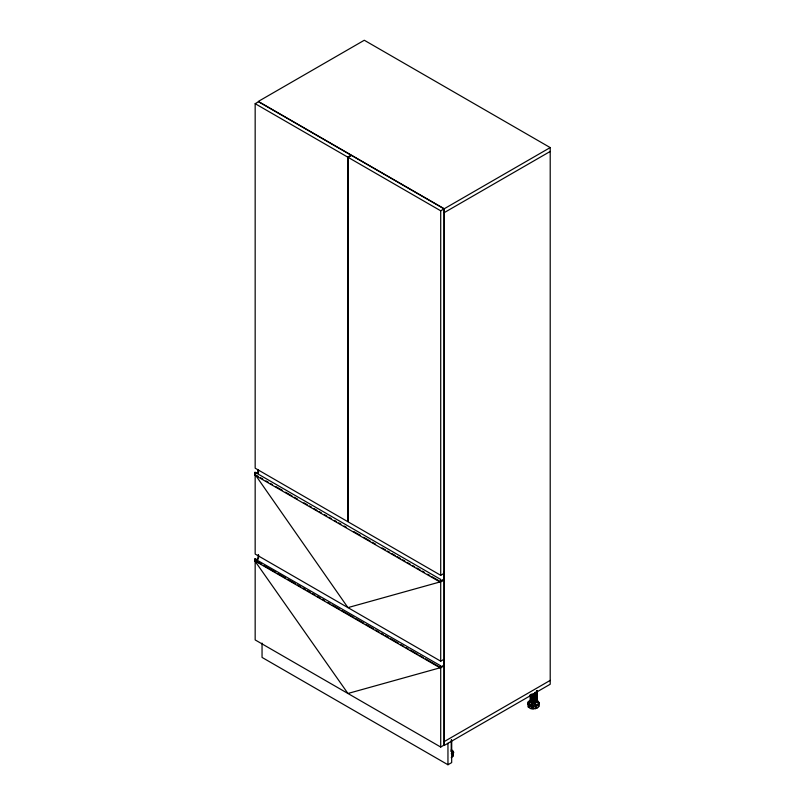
<?xml version="1.0" encoding="UTF-8"?>
<svg xmlns="http://www.w3.org/2000/svg" width="805" height="805" viewBox="0 0 805 805"><rect width="100%" height="100%" fill="white"/><g stroke="black" fill="none" stroke-linecap="round" stroke-linejoin="round"><path stroke-width="1.21" d="M258.516 554.897L258.345 558.66M453.265 751.81L451.293 751.618L453.265 751.81L453.275 755.895L453.265 754.275M530.294 706.891L528.966 707.535L528.966 705.069L530.928 704.858L528.966 705.069M530.978 694.323L530.837 702.513L530.837 695.601M533.474 693.92L533.474 703.137L532.045 702.976L532.045 693.759M536.1 692.139L536.1 702.513L534.892 702.976L534.892 692.602M536.1 702.513L536.704 701.739L536.704 691.364M537.187 690.62L536.945 701.024L536.945 690.65M538.787 702.433L536.814 702.242L538.787 702.433L538.787 706.528L538.787 704.063L536.824 704.254L538.454 704.596L538.454 707.062L536.744 708.279L535.778 707.444L535.778 704.979L534.822 705.301L535.687 706.166L535.687 708.631L533.021 708.883L533.312 705.432L532.336 705.331L532.035 708.782L530.565 708.631L529.599 707.977L529.599 705.512M258.516 558.358L255.165 560.491L255.165 639.925L440.707 747.04L444.048 745.108L444.048 665.685L440.416 668.059L254.853 560.924L254.823 558.861L440.627 665.775L440.768 667.144L443.676 665.383L444.028 659.667L443.877 665.785M255.145 474.638L254.853 475.131L255.014 472.263L440.627 579.409L440.768 581.16L443.676 579.379L443.968 572.134L444.048 579.63L442.277 580.838M531.079 702.674L531.713 704.063L534.711 704.284L535.426 702.171M258.516 472.434L258.516 469.999M532.035 708.782L532.336 705.331M533.021 708.883L533.312 707.897L532.336 707.796M451.182 751.105L451.394 749.546M530.032 700.169L529.992 700.964M536.704 701.739L537.187 700.994M452.42 754.577L453.779 752.413L452.41 750.25M452.933 753.973L453.275 753.43L451.303 753.631L452.933 753.973L452.933 756.438L451.223 757.646M532.045 702.976L532.186 694.796M529.7 700.722L527.989 701.9L528 704.204L530.565 705.965L534.49 706.357L537.941 705.21L539.3 703.037L537.931 700.883M529.589 701.004L528.955 701.447L530.918 701.648M255.165 103.684L258.516 101.752L351.101 155.204L347.75 157.136L255.165 103.684L255.165 468.188L347.75 521.64L347.75 157.136M348.122 157.347L351.473 155.415L444.048 208.867L444.048 573.371L440.707 575.303L348.122 521.851L348.122 157.347L440.707 210.799L444.048 208.867M444.239 208.757L550.207 147.587L550.207 684.25L444.239 745.43L444.239 208.757L258.325 101.43L364.293 40.25L550.207 147.587M444.239 212.621L550.207 151.451M256.181 473.491L258.113 472.334L258.163 469.879M440.707 661.177L444.048 659.245L444.048 579.811L440.677 581.763L347.941 607.614L255.165 474.628L255.165 554.051L440.707 661.177L440.707 581.743L440.416 582.267L254.853 475.131M444.239 741.566L550.207 680.386M262.048 643.104L262.048 657.413L447.952 764.75L451.675 762.607L451.675 739.996M535.687 706.166L536.643 705.844L536.744 708.279M535.778 707.444L534.822 707.766L535.687 708.631M440.707 747.04L440.707 667.617L347.941 693.477L255.165 561.357M536.905 700.169L536.945 701.024M530.032 694.896L530.274 701.789M534.892 702.976L533.474 703.137M440.627 665.775L440.416 668.059M528 703.54L529.73 703.54L529.73 702.966L527.989 702.966L528 706.871L528.966 707.535M440.627 579.409L440.416 582.267M532.035 706.317L533.021 706.418M254.853 560.924L255.145 560.511L261.675 564.255M530.978 702.393L532.186 702.856M256.231 475.272L258.425 476.51M260.568 477.778L262.762 479.015M265.992 480.907L268.186 482.145M270.339 483.413L272.503 484.66M275.763 486.542L282.293 490.285M285.523 492.187L292.054 495.93M294.207 497.198L297.488 499.06M303.968 502.833L307.248 504.695M309.392 505.963L311.585 507.2M313.739 508.468L317.009 510.33M319.162 511.598L321.326 512.855M324.586 514.737L326.78 515.975M328.923 517.243L331.117 518.48M334.347 520.372L336.54 521.61M338.694 522.878L340.887 524.115M344.117 526.007L346.311 527.245M353.878 531.642L360.419 535.395M363.649 537.287L370.179 541.03M372.323 542.298L375.603 544.16M382.093 547.933L385.374 549.795M387.517 551.063L389.711 552.3M391.854 553.568L395.134 555.44M397.278 556.708L400.538 558.579M402.701 559.837L404.895 561.075M407.048 562.343L410.298 564.225M412.472 565.472L414.666 566.71M416.809 567.978L420.069 569.86M422.233 571.107L424.426 572.345M427.656 574.247L429.83 575.495M432.003 576.752L439.59 581.13M263.829 565.523L275.783 572.395M277.926 573.663L285.554 578.03M287.697 579.298L295.314 583.675M297.458 584.943L300.738 586.805M302.881 588.073L305.075 589.31M307.228 590.578L310.509 592.44M312.652 593.708L314.846 594.945M316.989 596.213L320.269 598.085M322.413 599.343L324.606 600.59M327.836 602.482L330.03 603.72M332.183 604.988L339.801 609.355M341.944 610.623L353.908 617.495M356.052 618.763L363.669 623.14M365.812 624.408L373.429 628.775M375.583 630.043L378.863 631.905M381.007 633.173L383.2 634.41M385.343 635.678L388.624 637.54M390.767 638.808L398.384 643.185M400.538 644.453L403.788 646.324M405.962 647.582L408.155 648.82M410.298 650.088L417.916 654.455M420.069 655.723L423.319 657.605M425.493 658.852L440.707 667.617M530.032 701.819L530.837 702.513M535.778 704.979L536.643 705.844M255.235 474.044L255.094 472.283M255.094 558.66C254.672 562.393 260.83 556.929 258.163 554.957M536.905 690.952L536.905 701.819M535.899 692.059L535.899 702.433M535.224 702L535.224 704.063M534.842 692.461L534.842 702.835M452.923 751.266L452.923 753.732M451.434 740.026L451.434 750.391M451.394 739.664L451.394 751.186M447.952 743.287L447.952 764.75M440.707 210.799L440.707 575.303M258.325 469.647L258.325 473.421M258.325 555.078L258.325 558.851"/></g></svg>
